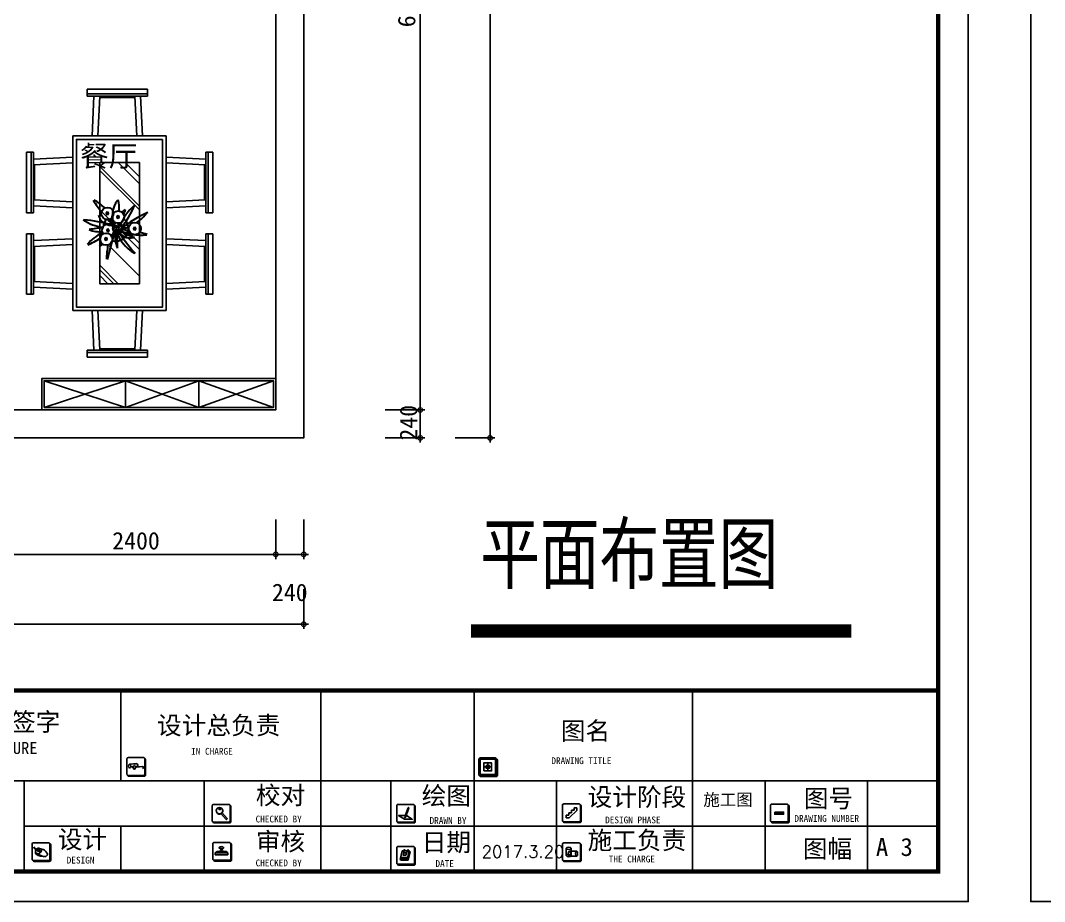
# Model space of a CAD drawing. Header units: millimetres. Extents: x 333665 to 510740, y -473522 to -395501.
# Drawn here: x 368992 to 377785, y -410869 to -403305 of the extents above; entities that cross this region are included whole.
import ezdxf

# ---------------------------------------------------------------- set-up
doc = ezdxf.new("R2010")
doc.units = ezdxf.units.MM
doc.header["$PDMODE"] = 35
doc.header["$PDSIZE"] = 20
for name, color, linetype in [('0-01图框模板说明', 2, 'Continuous'), ('0-02图框细线', 136, 'Continuous'), ('FLOOR', 8, 'Continuous'), ('layer 1', 7, 'Continuous'), ('WALL', 7, 'Continuous'), ('填充', 8, 'Continuous'), ('细线', 250, 'Continuous')]:
    doc.layers.add(name, color=color, linetype=linetype)
doc.styles.add('-宋体', font='', dxfattribs={"width": 0.75})
doc.styles.get("Standard").update_dxf_attribs({"font": 'txt', "bigfont": 'gbcbig.shx'})
doc.styles.add('STYLE1', font='')
doc.styles.add('标注文字', font='simhei.ttf')
doc.styles.get('-宋体').set_extended_font_data('SimSun')
doc.styles.get('STYLE1').set_extended_font_data('SimSun')
doc.dimstyles.new('最新标注', dxfattribs={"dimtxt": 150, "dimasz": 80, "dimexe": 40, "dimexo": 40, "dimgap": 40, "dimtad": 1, "dimdec": 0, "dimtxsty": '标注文字', "dimblk": 'DOTSMALL', "dimcen": 2.5, "dimdle": 40, "dimclrd": 46, "dimclre": 46, "dimclrt": 40, "dimadec": 0, "dimazin": 0, "dimtfac": 1, "dimtdec": 0, "dimtmove": 2, "dimatfit": 3, "dimldrblk": 'DOT', "dimfxl": 300, "dimfxlon": 1, "dimarcsym": 0})

# ---------------------------------------------------------------- blocks, each defined once
blk = doc.blocks.new('_DotSmall')
at = {"layer": 'FLOOR', "color": 0, "const_width": 0.5}
blk.add_lwpolyline([(-0.0625, 0, 1), (0.0625, 0, 1)], format="xyb", close=True, dxfattribs=at)
blk = doc.blocks.new('*D54')
at = {"color": 46, "lineweight": -2}
for p, q in [((368784.5, -407588.6), (368784.5, -407928.6)), ((371184.5, -407588.6), (371184.5, -407928.6)), ((368744.5, -407888.6), (371224.5, -407888.6))]:
    blk.add_line(p, q, dxfattribs=at)
at = {"layer": 'Defpoints', "color": 0, "lineweight": -3}
for p in [(368784.5, -406648.6), (371184.5, -406648.6), (371184.5, -407888.6)]:
    blk.add_point(p, dxfattribs=at)
at = {"color": 46, "lineweight": -2, "xscale": 80, "yscale": 80, "zscale": 80, "rotation": 180}
blk.add_blockref('_DotSmall', (368784.5, -407888.6), dxfattribs=at)
at = {"color": 46, "lineweight": -2, "xscale": 80, "yscale": 80, "zscale": 80}
blk.add_blockref('_DotSmall', (371184.5, -407888.6), dxfattribs=at)
at = {"color": 40, "lineweight": -3, "insert": (369984.5, -407772.8), "char_height": 150, "attachment_point": 5, "style": '标注文字'}
blk.add_mtext('2400', dxfattribs=at)
blk = doc.blocks.new('_Dot')
at = {"color": 0, "linetype": 'ByBlock', "lineweight": -2}
blk.add_line((-0.5, 0), (-1, 0), dxfattribs=at)
at = {"color": 0, "linetype": 'ByBlock', "const_width": 0.5}
blk.add_lwpolyline([(-0.25, 0, 1), (0.25, 0, 1)], format="xyb", close=True, dxfattribs=at)
blk = doc.blocks.new('*D55')
at = {"layer": 'Defpoints', "color": 0, "lineweight": -3, "ltscale": 400}
for p in [(371184.5, -406648.6), (371424.5, -406888.6), (371424.5, -407888.6)]:
    blk.add_point(p, dxfattribs=at)
at = {"layer": '细线', "color": 46, "lineweight": -2, "ltscale": 400}
for p, q in [((371184.5, -407588.6), (371184.5, -407928.6)), ((371424.5, -407588.6), (371424.5, -407928.6)), ((371144.5, -407888.6), (371464.5, -407888.6))]:
    blk.add_line(p, q, dxfattribs=at)
at = {"layer": '细线', "color": 46, "lineweight": -2, "ltscale": 400, "xscale": 80, "yscale": 80, "zscale": 80, "rotation": 180}
blk.add_blockref('_DotSmall', (371184.5, -407888.6), dxfattribs=at)
at = {"layer": '细线', "color": 46, "lineweight": -2, "ltscale": 400, "xscale": 80, "yscale": 80, "zscale": 80}
blk.add_blockref('_DotSmall', (371424.5, -407888.6), dxfattribs=at)
at = {"layer": '细线', "color": 40, "lineweight": -3, "ltscale": 400, "insert": (371304.5, -408216.2), "char_height": 150, "attachment_point": 5, "style": '标注文字'}
blk.add_mtext('240', dxfattribs=at)
blk = doc.blocks.new('*D56')
at = {"layer": 'Defpoints', "color": 0, "lineweight": -3, "ltscale": 400}
for p in [(360914.5, -406888.6), (371424.5, -406888.6), (371424.5, -408488.6)]:
    blk.add_point(p, dxfattribs=at)
at = {"layer": '细线', "color": 46, "lineweight": -2, "ltscale": 400}
for p, q in [((360914.5, -408188.6), (360914.5, -408528.6)), ((371424.5, -408188.6), (371424.5, -408528.6)), ((360874.5, -408488.6), (371464.5, -408488.6))]:
    blk.add_line(p, q, dxfattribs=at)
at = {"layer": '细线', "color": 46, "lineweight": -2, "ltscale": 400, "xscale": 80, "yscale": 80, "zscale": 80, "rotation": 180}
blk.add_blockref('_DotSmall', (360914.5, -408488.6), dxfattribs=at)
at = {"layer": '细线', "color": 46, "lineweight": -2, "ltscale": 400, "xscale": 80, "yscale": 80, "zscale": 80}
blk.add_blockref('_DotSmall', (371424.5, -408488.6), dxfattribs=at)
at = {"layer": '细线', "color": 40, "lineweight": -3, "ltscale": 400, "insert": (366169.5, -408372.8), "char_height": 150, "attachment_point": 5, "style": '标注文字'}
blk.add_mtext('10510', dxfattribs=at)
blk = doc.blocks.new('*D57')
at = {"layer": 'Defpoints', "color": 0, "lineweight": -3, "ltscale": 400}
for p in [(371184.5, -406648.6), (372424.5, -406648.6), (371424.5, -406888.6)]:
    blk.add_point(p, dxfattribs=at)
at = {"layer": '细线', "color": 46, "lineweight": -2, "ltscale": 400}
for p, q in [((372424.5, -406928.6), (372424.5, -406608.6)), ((372124.5, -406648.6), (372464.5, -406648.6)), ((372124.5, -406888.6), (372464.5, -406888.6))]:
    blk.add_line(p, q, dxfattribs=at)
at = {"layer": '细线', "color": 46, "lineweight": -2, "ltscale": 400, "xscale": 80, "yscale": 80, "zscale": 80}
for p, rotation in [((372424.5, -406648.6), 90), ((372424.5, -406888.6), 270)]:
    blk.add_blockref('_DotSmall', p, dxfattribs=dict(at, rotation=rotation))
at = {"layer": '细线', "color": 40, "lineweight": -3, "ltscale": 400, "insert": (372324.5, -406758.6), "char_height": 150, "attachment_point": 5, "rotation": 90, "style": '标注文字'}
blk.add_mtext('240', dxfattribs=at)
blk = doc.blocks.new('*D58')
at = {"layer": 'Defpoints', "color": 0, "lineweight": -3, "ltscale": 400}
for p in [(371184.5, -399668.6), (372424.5, -399668.6), (371184.5, -406648.6)]:
    blk.add_point(p, dxfattribs=at)
at = {"layer": '细线', "color": 46, "lineweight": -2, "ltscale": 400}
for p, q in [((372124.5, -399668.6), (372464.5, -399668.6)), ((372424.5, -406688.6), (372424.5, -399628.6)), ((372124.5, -406648.6), (372464.5, -406648.6))]:
    blk.add_line(p, q, dxfattribs=at)
at = {"layer": '细线', "color": 46, "lineweight": -2, "ltscale": 400, "xscale": 80, "yscale": 80, "zscale": 80}
for p, rotation in [((372424.5, -399668.6), 90), ((372424.5, -406648.6), 270)]:
    blk.add_blockref('_DotSmall', p, dxfattribs=dict(at, rotation=rotation))
at = {"layer": '细线', "color": 40, "lineweight": -3, "ltscale": 400, "insert": (372308.7, -403158.6), "char_height": 150, "attachment_point": 5, "rotation": 90, "style": '标注文字'}
blk.add_mtext('6980', dxfattribs=at)
blk = doc.blocks.new('*D63')
at = {"layer": 'Defpoints', "color": 0, "lineweight": -3, "ltscale": 400}
for p in [(371424.5, -398606.3), (373024.5, -398606.3), (371424.5, -406888.6)]:
    blk.add_point(p, dxfattribs=at)
at = {"layer": '细线', "color": 46, "lineweight": -2, "ltscale": 400}
for p, q in [((372724.5, -398606.3), (373064.5, -398606.3)), ((373024.5, -406928.6), (373024.5, -398566.3)), ((372724.5, -406888.6), (373064.5, -406888.6))]:
    blk.add_line(p, q, dxfattribs=at)
at = {"layer": '细线', "color": 46, "lineweight": -2, "ltscale": 400, "xscale": 80, "yscale": 80, "zscale": 80}
for p, rotation in [((373024.5, -398606.3), 90), ((373024.5, -406888.6), 270)]:
    blk.add_blockref('_DotSmall', p, dxfattribs=dict(at, rotation=rotation))
at = {"layer": '细线', "color": 40, "lineweight": -3, "ltscale": 400, "insert": (372909.5, -402747.5), "char_height": 150, "attachment_point": 5, "rotation": 90, "style": '标注文字'}
blk.add_mtext('8282', dxfattribs=at)
blk = doc.blocks.new('gfbcv')
h = blk.add_hatch()
h.set_pattern_fill('AR-RROOF', color=8, scale=300, angle=315, style=0)
h.set_pattern_definition([(315, (368399.5, -381879.6), (678.8225, -254.5584), [4500, -600, 1500, -300]), (315, (368787.7, -382055.66), (70.0036, 494.2676), [900, -99, 1800, -225]), (315, (368685.89, -381805.34), (1245.215, -960.9581), [2400, -420, 1200, -300])])
h.paths.add_polyline_path([(355377.5, -351954.5), (355377.5, -350914.5), (355717.5, -350914.5), (355717.5, -351954.5)])
at = {"color": 250, "lineweight": -3}
for p, q in [((355400, -350684.5), (355416.9, -350347)), ((355733.9, -350684.5), (355717, -350347)), ((355147.5, -350917.6), (354810, -350934.4)), ((355947.5, -350917.6), (356285, -350934.4)), ((355147.5, -351251.4), (354810, -351234.6)), ((355947.5, -351251.4), (356285, -351234.6)), ((355147.5, -351617.6), (354810, -351634.4)), ((355947.5, -351617.6), (356285, -351634.4)), ((355147.5, -351951.4), (354810, -351934.6)), ((355947.5, -351951.4), (356285, -351934.6)), ((355400, -352184.5), (355416.9, -352522)), ((355733.9, -352184.5), (355717, -352522))]:
    blk.add_line(p, q, dxfattribs=at)
at = {"color": 3, "lineweight": 30}
for p, q in [((355587.1, -351372.3), (355654.4, -351121.4)), ((355553.4, -351415.6), (355541, -351438))]:
    blk.add_line(p, q, dxfattribs=at)
at = {"color": 250, "lineweight": -3}
blk.add_lwpolyline([(355177.5, -352154.5), (355177.5, -350714.5), (355917.5, -350714.5), (355917.5, -352154.5)], close=True, dxfattribs=at)
at = {"color": 8}
blk.add_lwpolyline([(355377.5, -351954.5), (355377.5, -350914.5), (355717.5, -350914.5), (355717.5, -351954.5)], close=True, dxfattribs=at)
at = {"color": 3, "lineweight": 30}
for centre, radius in [((355661.3, -351297.5), 52.3), ((355415.9, -351388), 52.3), ((355581.1, -351388.9), 24.2), ((355581.1, -351388.9), 24.2), ((355559.4, -351487), 52.3), ((355651.9, -351517.9), 52.3)]:
    blk.add_circle(centre, radius, dxfattribs=at)
for centre, radius, start, end in [((355022.7, -351121.6), 636.5, 348.60963, 359.75797), ((354493.4, -352019.1), 1248.2, 30.59379, 42.47684), ((355245.7, -351476.9), 347, 17.04726, 60.06943), ((356325.4, -351254.2), 760.1, 177.41542, 190.26237), ((355283.5, -351330.3), 303.4, 353.14116, 21.34303), ((355863.6, -351468), 273.9, 121.95296, 128.89063), ((355313.8, -351047.3), 446.5, 330.67912, 335.05693), ((356163.8, -352023.1), 847.7, 113.91517, 122.12562), ((355617, -350276.7), 1104.3, 253.89409, 257.38504), ((355367.1, -351721.8), 390.8, 60.72759, 97.95362), ((355110.6, -352123.7), 868.5, 58.42112, 69.21449), ((355454.4, -351434.3), 126.4, 23.55428, 104.08132), ((355581.1, -351388.9), 109.2, 74.19161, 229.01718), ((355581.1, -351388.9), 59.2, 61.20889, 233.48506), ((355646.8, -351373.8), 52.3, 121.22663, 37.19054), ((355662.6, -351298), 10, 90, 270), ((355662.6, -351298), 10, 270, 90), ((355509.6, -350986.5), 411.7, 296.79131, 319.99923), ((354883.9, -350566.6), 1048.1, 293.63982, 308.51457), ((355417.2, -351388.6), 10, 90, 270), ((356181.8, -351909.7), 828.8, 141.64931, 157.42784), ((355146.8, -351261.1), 424.2, 309.46977, 340.31252), ((355417.2, -351388.6), 10, 270, 90), ((355469.8, -351449.9), 81.1, 73.0998, 93.64194), ((355617, -350276.7), 1104.3, 262.0972, 265.8232), ((355608.8, -351741.1), 366.8, 100.96839, 112.91409), ((354075.7, -346211.9), 5372.2, 285.00511, 285.80588), ((355553.5, -351406.6), 7.75, 231.07794, 160.31252), ((356241.3, -351855.3), 805.2, 147.38631, 148.52768), ((355367.6, -351492.2), 241.6, 325.26735, 18.50032), ((355364.2, -351358.1), 236.3, 339.33408, 344.49464), ((355581.1, -351388.9), 59.2, 281.58918, 324.62692), ((355926.3, -351338.7), 336.1, 193.22172, 204.21844), ((355752.9, -351337.2), 169.2, 206.50173, 229.71173), ((354375, -352553.6), 1674.9, 40.50913, 42.802), ((355927.4, -350505.4), 962, 251.10822, 265.61629), ((355615.1, -351532.4), 116.8, 14.15652, 89.61183), ((355648, -351374.4), 10, 90, 270), ((355648, -351374.4), 10, 270, 90), ((355581.1, -351388.9), 109.2, 315.11276, 351.74068), ((355666.9, -351718.5), 318.2, 52.93635, 85.58739), ((355444.2, -349259.3), 2151.6, 276.66829, 279.77104), ((355716.9, -351597.2), 236.3, 66.97323, 94.66712), ((355608.8, -351741.1), 366.8, 124.39017, 144.80949), ((356241.3, -351855.3), 805.2, 154.72372, 157.80608), ((355560.7, -351487.5), 10, 90, 270), ((355560.7, -351487.5), 10, 270, 90), ((355838.2, -351567), 287.6, 152.85499, 153.61554), ((355581.1, -351388.9), 109.2, 282.45419, 286.05706), ((355653.2, -351518.4), 10, 90, 270), ((355653.2, -351518.4), 10, 270, 90), ((355752.9, -351337.2), 169.2, 251.89274, 260.01456), ((355364.2, -351358.1), 236.3, 305.24389, 313.80922), ((355838.2, -351567), 287.6, 174.38119, 193.81823), ((355926.3, -351338.7), 336.1, 222.06601, 241.47841), ((354375, -352553.6), 1674.9, 33.41888, 37.58602)]:
    blk.add_arc(centre, radius, start, end, dxfattribs=at)
for points in [[(355546.2, -351386.7), (355603.9, -351395.4), (355555.8, -351409.8), (355589.5, -351421.3)], [(355581.1, -351376.1), (355604.6, -351381.2), (355581.1, -351388.9), (355604.6, -351394)]]:
    blk.add_solid(points, dxfattribs=at)
at = {"layer": '细线', "color": 36, "lineweight": -3, "ltscale": 400}
for p, q in [((355826.9, -350284.5), (355306.9, -350284.5)), ((355306.9, -350344.5), (355306.9, -350284.5)), ((355826.9, -350324.5), (355306.9, -350324.5)), ((355826.9, -350344.5), (355306.9, -350344.5)), ((355349.9, -350684.5), (355366.9, -350344.5)), ((355349.9, -350684.5), (355366.9, -350344.5)), ((355717.4, -350354.5), (355416.5, -350354.5)), ((355783.9, -350684.5), (355766.9, -350344.5)), ((355826.9, -350344.5), (355826.9, -350284.5)), ((355147.5, -350684.5), (355147.5, -352184.5)), ((355147.5, -350684.5), (355947.5, -350684.5)), ((355947.5, -350684.5), (355947.5, -352184.5)), ((354747.5, -351344.5), (354747.5, -350824.5)), ((354807.5, -350824.5), (354747.5, -350824.5)), ((354787.5, -351344.5), (354787.5, -350824.5)), ((354807.5, -351344.5), (354807.5, -350824.5)), ((355147.5, -350867.5), (354807.5, -350884.5)), ((355947.5, -350867.5), (356287.5, -350884.5)), ((355947.5, -350867.5), (356287.5, -350884.5)), ((356287.5, -351344.5), (356287.5, -350824.5)), ((356287.5, -350824.5), (356347.5, -350824.5)), ((356307.5, -351344.5), (356307.5, -350824.5)), ((356347.5, -351344.5), (356347.5, -350824.5)), ((354817.5, -351234.9), (354817.5, -350934.1)), ((356277.5, -351234.9), (356277.5, -350934.1)), ((355147.5, -351301.5), (354807.5, -351284.5)), ((355947.5, -351301.5), (356287.5, -351284.5)), ((354807.5, -351344.5), (354747.5, -351344.5)), ((356287.5, -351344.5), (356347.5, -351344.5)), ((354747.5, -351524.5), (354747.5, -352044.5)), ((354807.5, -351524.5), (354747.5, -351524.5)), ((354787.5, -351524.5), (354787.5, -352044.5)), ((354807.5, -351524.5), (354807.5, -352044.5)), ((355147.5, -351567.5), (354807.5, -351584.5)), ((355947.5, -351567.5), (356287.5, -351584.5)), ((356287.5, -351524.5), (356287.5, -352044.5)), ((356287.5, -351524.5), (356347.5, -351524.5)), ((356307.5, -351524.5), (356307.5, -352044.5)), ((356347.5, -351524.5), (356347.5, -352044.5)), ((354817.5, -351634.1), (354817.5, -351934.9)), ((356277.5, -351634.1), (356277.5, -351934.9)), ((355147.5, -352001.5), (354807.5, -351984.5)), ((355947.5, -352001.5), (356287.5, -351984.5)), ((354807.5, -352044.5), (354747.5, -352044.5)), ((356287.5, -352044.5), (356347.5, -352044.5)), ((355147.5, -352184.5), (355947.5, -352184.5)), ((355349.9, -352184.5), (355366.9, -352524.5)), ((355349.9, -352184.5), (355366.9, -352524.5)), ((355783.9, -352184.5), (355766.9, -352524.5)), ((355826.9, -352524.5), (355306.9, -352524.5)), ((355306.9, -352524.5), (355306.9, -352584.5)), ((355826.9, -352544.5), (355306.9, -352544.5)), ((355717.4, -352514.5), (355416.5, -352514.5)), ((355826.9, -352524.5), (355826.9, -352584.5)), ((355826.9, -352584.5), (355306.9, -352584.5))]:
    blk.add_line(p, q, dxfattribs=at)

msp = doc.modelspace()

# ---------------------------------------------------------------- hatches: boundary and pattern name
at = {"layer": '0-01图框模板说明'}
for points in [[(370059.1, -409776.3, -0.414214), (370049, -409786.5), (369916.6, -409786.5, -0.071272), (369913.7, -409786.1, 0.348143), (369923.7, -409793.9), (370056, -409793.9, 0.414214), (370066.2, -409783.7), (370066.2, -409651.4, 0.333108), (370058.9, -409641.6, -0.057743), (370059.1, -409643.9)], [(373080.2, -409779.6, -0.414214), (373070.1, -409789.8), (372937.7, -409789.8, -0.071272), (372934.8, -409789.4, 0.348143), (372944.8, -409797.2), (373077.1, -409797.2, 0.414214), (373087.3, -409787), (373087.3, -409654.7, 0.333108), (373080, -409644.9, -0.057743), (373080.2, -409647.2)], [(370792, -410177.5, -0.414214), (370781.9, -410187.7), (370649.5, -410187.7, -0.071272), (370646.6, -410187.3, 0.348143), (370656.6, -410195.2), (370788.9, -410195.2, 0.414214), (370799.1, -410185), (370799.1, -410052.6, 0.333108), (370791.8, -410042.9, -0.057743), (370792, -410045.2)], [(372375.1, -410177.5, -0.414214), (372364.9, -410187.7), (372232.6, -410187.7, -0.071272), (372229.7, -410187.3, 0.348143), (372239.6, -410195.2), (372372, -410195.2, 0.414214), (372382.2, -410185), (372382.2, -410052.6, 0.333108), (372374.9, -410042.9, -0.057743), (372375.1, -410045.2)], [(373799.3, -410174.2, -0.414214), (373789.1, -410184.4), (373656.8, -410184.4, -0.071272), (373653.9, -410184, 0.348143), (373663.8, -410191.8), (373796.2, -410191.8, 0.414214), (373806.4, -410181.6), (373806.4, -410049.3, 0.333108), (373799.1, -410039.5, -0.057743), (373799.3, -410041.8)], [(375584.5, -410175.7, -0.414214), (375574.3, -410185.9), (375442, -410185.9, -0.071272), (375439.1, -410185.4, 0.348143), (375449, -410193.3), (375581.4, -410193.3, 0.414214), (375591.6, -410183.1), (375591.6, -410050.8, 0.333108), (375584.2, -410041, -0.057743), (375584.5, -410043.3)], [(375468.3, -410101.4), (375544.8, -410101.4), (375544.8, -410120.1), (375468.3, -410120.1)], [(369244.6, -410507.4, -0.414214), (369234.4, -410517.5), (369102, -410517.5, -0.071272), (369099.2, -410517.1, 0.348143), (369109.1, -410525), (369241.5, -410525, 0.414214), (369251.6, -410514.8), (369251.6, -410382.4, 0.333108), (369244.3, -410372.7, -0.057743), (369244.6, -410375)], [(370797.1, -410505.5, -0.414214), (370786.9, -410515.7), (370654.5, -410515.7, -0.071272), (370651.7, -410515.3, 0.348143), (370661.6, -410523.1), (370793.9, -410523.1, 0.414214), (370804.1, -410512.9), (370804.1, -410380.6, 0.333108), (370796.8, -410370.8, -0.057743), (370797.1, -410373.1)], [(372375.1, -410539.5, -0.414214), (372364.9, -410549.7), (372232.6, -410549.7, -0.071272), (372229.7, -410549.2, 0.348143), (372239.6, -410557.1), (372372, -410557.1, 0.414214), (372382.2, -410546.9), (372382.2, -410414.6, 0.333108), (372374.9, -410404.8, -0.057743), (372375.1, -410407.1)], [(373799.3, -410509.2, -0.414214), (373789.1, -410519.3), (373656.8, -410519.3, -0.071272), (373653.9, -410518.9, 0.348143), (373663.8, -410526.8), (373796.2, -410526.8, 0.414214), (373806.4, -410516.6), (373806.4, -410384.2, 0.333108), (373799.1, -410374.5, -0.057743), (373799.3, -410376.8)]]:
    msp.add_hatch(color=8, dxfattribs=at).paths.add_polyline_path(points)
h = msp.add_hatch(color=8, dxfattribs=at)
h.paths.add_polyline_path([(373003.9, -409701.2), (372990.7, -409701.2), (372990.7, -409713.4), (373003.9, -409713.4)])
h.paths.add_polyline_path([(373003.9, -409713.4), (373017.1, -409713.4), (373017.1, -409701.2), (373003.9, -409701.2)])
h.paths.add_polyline_path([(373003.9, -409713.4), (373003.9, -409725.6), (373017.1, -409725.6), (373017.1, -409713.4)])
h.paths.add_polyline_path([(373003.9, -409713.4), (372990.7, -409713.4), (372990.7, -409725.6), (373003.9, -409725.6)])

# ---------------------------------------------------------------- linework, layer by layer
at = {"color": 0, "lineweight": -3}
for p, q in [((371424.5, -406888.6), (371424.5, -399428.6)), ((371184.5, -406648.6), (371184.5, -399668.6)), ((368784.5, -406648.6), (369164.5, -406648.6)), ((369164.5, -406648.6), (371184.5, -406648.6)), ((368784.5, -406888.6), (369164.5, -406888.6)), ((369164.5, -406888.6), (371424.5, -406888.6))]:
    msp.add_line(p, q, dxfattribs=at)
at = {"color": 250, "lineweight": -3}
for p, q in [((369894.5, -406398.6), (369194.5, -406628.6)), ((369194.5, -406398.6), (369894.5, -406628.6)), ((369894.5, -406398.6), (369894.5, -406628.6)), ((370524.5, -406628.6), (369894.5, -406398.6)), ((369894.5, -406628.6), (370524.5, -406398.6)), ((370524.5, -406398.6), (370524.5, -406628.6)), ((371164.5, -406398.6), (370524.5, -406628.6)), ((370524.5, -406398.6), (371164.5, -406628.6))]:
    msp.add_line(p, q, dxfattribs=at)
at = {"color": 1, "lineweight": -3}
msp.add_lwpolyline([(371424.5, -399428.6), (371424.5, -406888.6), (360914.5, -406888.6), (360914.5, -399928.6), (364884.5, -399928.6), (364884.5, -399428.6), (367484.5, -399428.6), (367484.5, -398606.3), (367887.1, -398088.6), (371021.9, -398088.6), (371424.5, -398606.3), (371424.5, -399428.6)], dxfattribs=at)
at = {"layer": '0-01图框模板说明', "color": 8}
for p, q in [((369930.8, -409690.3), (369992.7, -409685.4)), ((369940.1, -409690.8), (369993.3, -409686.6)), ((369978.9, -409713.9), (370040.8, -409709)), ((369988.2, -409714.4), (370041.5, -409710.2)), ((372969.9, -409713.4), (373037.8, -409713.4)), ((373003.9, -409679.4), (373003.9, -409747.4)), ((373747.5, -410065.4), (373770.5, -410065.4)), ((373747.5, -410065.4), (373747.5, -410085.4)), ((373770.5, -410065.4), (373770.5, -410089.1)), ((370713.9, -410113.7), (370757.5, -410163.8)), ((370722.3, -410106.4), (370765.7, -410156.2)), ((372292.8, -410148.9), (372292.2, -410150.6)), ((372292.2, -410150.6), (372292.4, -410151.7)), ((372293.3, -410149.1), (372292.4, -410151.7)), ((372293.3, -410151), (372292.4, -410151.7)), ((372293.9, -410149.3), (372293.3, -410151)), ((373678.2, -410128.4), (373678.2, -410149.9)), ((373678.2, -410128.4), (373701.3, -410128.4)), ((373678.2, -410149.9), (373702.2, -410149.9)), ((373701.3, -410106.9), (373724.4, -410106.9)), ((373701.3, -410106.9), (373701.3, -410128.4)), ((373770.5, -410089.1), (373702.2, -410149.9)), ((373724.4, -410085.4), (373724.4, -410106.9)), ((373724.4, -410085.4), (373747.5, -410085.4)), ((369155.8, -410428.7), (369130.8, -410419.4)), ((369188.1, -410421.5), (369156.1, -410412.9)), ((373678.9, -410412.6), (373678.9, -410475.2)), ((373720.4, -410412.6), (373720.4, -410475.2)), ((369117.5, -410447.9), (369117.5, -410447.9)), ((369124.4, -410427.6), (369149.3, -410440.4)), ((369128.9, -410454.2), (369160.2, -410471.7)), ((369134.5, -410429.1), (369134.5, -410429.1)), ((369134.5, -410429.1), (369152.5, -410439.1)), ((369156.3, -410432.1), (369137.2, -410424.3)), ((369163.1, -410440.4), (369168.6, -410443.5)), ((370665.1, -410451.5), (370680.5, -410440.7)), ((370682, -410440.3), (370697.7, -410440.3)), ((370715.3, -410431.9), (370715.3, -410428.8)), ((370721, -410431.5), (370721, -410428.8)), ((370740.4, -410440.3), (370757, -410440.3)), ((370772.6, -410451.5), (370758.6, -410440.8)), ((372252.8, -410507.8), (372261.6, -410515.5)), ((372313.9, -410509.8), (372255.2, -410509.8)), ((372331.1, -410436.3), (372313.9, -410509.8)), ((372333.4, -410438.3), (372316.2, -410511.8)), ((372335.6, -410440.2), (372318.5, -410513.7)), ((372337.5, -410442), (372320.4, -410515.5)), ((372328.7, -410434.3), (372337.5, -410442)), ((373766.8, -410437.6), (373704.2, -410437.6)), ((373766.8, -410479.1), (373704.2, -410479.1)), ((372316.2, -410511.8), (372257.5, -410511.8)), ((372318.5, -410513.7), (372259.7, -410513.7)), ((372320.4, -410515.5), (372261.6, -410515.5))]:
    msp.add_line(p, q, dxfattribs=at)
at = {"layer": '0-01图框模板说明', "color": 2, "const_width": 37.5}
msp.add_lwpolyline([(376871.5, -395760.2), (376871.5, -410610.7), (355656.4, -410610.7), (355656.4, -395760.2)], close=True, dxfattribs=at)
msp.add_lwpolyline([(376871.5, -409058.4), (355653.5, -409058.4)], dxfattribs=at)
at = {"layer": '0-01图框模板说明', "color": 8}
for points in [[(369916.6, -409786.5), (370049, -409786.5, 0.414214), (370059.1, -409776.3), (370059.1, -409643.9, 0.414214), (370049, -409633.7), (369916.6, -409633.7, 0.414214), (369906.4, -409643.9), (369906.4, -409776.3, 0.414214)], [(372937.7, -409789.8), (373070.1, -409789.8, 0.414214), (373080.2, -409779.6), (373080.2, -409647.2, 0.414214), (373070.1, -409637), (372937.7, -409637, 0.414214), (372927.5, -409647.2), (372927.5, -409779.6, 0.414214)], [(370649.5, -410187.7), (370781.9, -410187.7, 0.414214), (370792, -410177.5), (370792, -410045.2, 0.414214), (370781.9, -410035), (370649.5, -410035, 0.414214), (370639.3, -410045.2), (370639.3, -410177.5, 0.414214)], [(372232.6, -410187.7), (372364.9, -410187.7, 0.414214), (372375.1, -410177.5), (372375.1, -410045.2, 0.414214), (372364.9, -410035), (372232.6, -410035, 0.414214), (372222.4, -410045.2), (372222.4, -410177.5, 0.414214)], [(372326.5, -410067.1), (372320.9, -410065.1), (372321.2, -410064.3, -0.451962), (372324.4, -410063), (372325.2, -410063.3, -0.418435), (372326.8, -410066.4)], [(373656.8, -410184.4), (373789.1, -410184.4, 0.414214), (373799.3, -410174.2), (373799.3, -410041.8, 0.414214), (373789.1, -410031.7), (373656.8, -410031.7, 0.414214), (373646.6, -410041.8), (373646.6, -410174.2, 0.414214)], [(375442, -410185.9), (375574.3, -410185.9, 0.414214), (375584.5, -410175.7), (375584.5, -410043.3, 0.414214), (375574.3, -410033.1), (375442, -410033.1, 0.414214), (375431.8, -410043.3), (375431.8, -410175.7, 0.414214)], [(369102, -410517.5), (369234.4, -410517.5, 0.414214), (369244.6, -410507.4), (369244.6, -410375, 0.414214), (369234.4, -410364.8), (369102, -410364.8, 0.414214), (369091.9, -410375), (369091.9, -410507.4, 0.414214)], [(370654.5, -410515.7), (370786.9, -410515.7, 0.414214), (370797.1, -410505.5), (370797.1, -410373.1, 0.414214), (370786.9, -410362.9), (370654.5, -410362.9, 0.414214), (370644.3, -410373.1), (370644.3, -410505.5, 0.414214)], [(372232.6, -410549.7), (372364.9, -410549.7, 0.414214), (372375.1, -410539.5), (372375.1, -410407.1, 0.414214), (372364.9, -410396.9), (372232.6, -410396.9, 0.414214), (372222.4, -410407.1), (372222.4, -410539.5, 0.414214)], [(373656.8, -410519.3), (373789.1, -410519.3, 0.414214), (373799.3, -410509.2), (373799.3, -410376.8, 0.414214), (373789.1, -410366.6), (373656.8, -410366.6, 0.414214), (373646.6, -410376.8), (373646.6, -410509.2, 0.414214)], [(370667.2, -410450.6), (370770.5, -410450.6, -0.414214), (370773.5, -410453.6), (370773.5, -410467, -0.414214), (370770.5, -410469.9), (370667.2, -410469.9, -0.414214), (370664.3, -410467), (370664.3, -410453.6, -0.414214)]]:
    msp.add_lwpolyline(points, format="xyb", close=True, dxfattribs=at)
for points in [[(369913.7, -409786.1, 0.348143), (369923.7, -409793.9), (370056, -409793.9, 0.414214), (370066.2, -409783.7), (370066.2, -409651.4, 0.333108), (370058.9, -409641.6)], [(372934.8, -409789.4, 0.348143), (372944.8, -409797.2), (373077.1, -409797.2, 0.414214), (373087.3, -409787), (373087.3, -409654.7, 0.333108), (373080, -409644.9)], [(370646.6, -410187.3, 0.348143), (370656.6, -410195.2), (370788.9, -410195.2, 0.414214), (370799.1, -410185), (370799.1, -410052.6, 0.333108), (370791.8, -410042.9)], [(372229.7, -410187.3, 0.348143), (372239.6, -410195.2), (372372, -410195.2, 0.414214), (372382.2, -410185), (372382.2, -410052.6, 0.333108), (372374.9, -410042.9)], [(373653.9, -410184, 0.348143), (373663.8, -410191.8), (373796.2, -410191.8, 0.414214), (373806.4, -410181.6), (373806.4, -410049.3, 0.333108), (373799.1, -410039.5)], [(375439.1, -410185.4, 0.348143), (375449, -410193.3), (375581.4, -410193.3, 0.414214), (375591.6, -410183.1), (375591.6, -410050.8, 0.333108), (375584.2, -410041)], [(369099.2, -410517.1, 0.348143), (369109.1, -410525), (369241.5, -410525, 0.414214), (369251.6, -410514.8), (369251.6, -410382.4, 0.333108), (369244.3, -410372.7)], [(370651.7, -410515.3, 0.348143), (370661.6, -410523.1), (370793.9, -410523.1, 0.414214), (370804.1, -410512.9), (370804.1, -410380.6, 0.333108), (370796.8, -410370.8)], [(372229.7, -410549.2, 0.348143), (372239.6, -410557.1), (372372, -410557.1, 0.414214), (372382.2, -410546.9), (372382.2, -410414.6, 0.333108), (372374.9, -410404.8)], [(373653.9, -410518.9, 0.348143), (373663.8, -410526.8), (373796.2, -410526.8, 0.414214), (373806.4, -410516.6), (373806.4, -410384.2, 0.333108), (373799.1, -410374.5)]]:
    msp.add_lwpolyline(points, format="xyb", dxfattribs=at)
for points in [[(372938.1, -409779.2), (373069.6, -409779.2), (373069.6, -409647.6), (372938.1, -409647.6)], [(372969.9, -409747.4), (373037.8, -409747.4), (373037.8, -409679.4), (372969.9, -409679.4)], [(372990.7, -409701.2), (373017.1, -409701.2), (373017.1, -409725.6), (372990.7, -409725.6)], [(372324.6, -410072.3), (372319, -410070.3), (372294.9, -410136.5), (372300.5, -410138.6)], [(372326.6, -410067.2), (372320.7, -410065.1), (372318.9, -410070.3), (372324.7, -410072.4)], [(372293.9, -410149.3), (372292.8, -410148.9), (372294.9, -410136.5), (372300.5, -410138.6)], [(375468.3, -410101.4), (375544.8, -410101.4), (375544.8, -410120.1), (375468.3, -410120.1)], [(370695.5, -410441.7), (370742.5, -410441.7), (370742.5, -410447.4), (370695.5, -410447.4)], [(372267.5, -410490.5), (372273.3, -410490.5), (372271.9, -410495.1), (372266.1, -410495.1)], [(372278.9, -410490.5), (372284.7, -410490.5), (372283.3, -410495.1), (372277.5, -410495.1)], [(372283.5, -410452.1), (372307.6, -410452.1), (372301.9, -410471.2), (372277.7, -410471.2)], [(372289.9, -410490.5), (372295.7, -410490.5), (372294.4, -410495.1), (372288.6, -410495.1)], [(372301.1, -410490.5), (372306.9, -410490.5), (372305.6, -410495.1), (372299.8, -410495.1)]]:
    msp.add_lwpolyline(points, close=True, dxfattribs=at)
for points in [[(372303.7, -410129.8), (372305.9, -410129.8), (372355.9, -410162.8), (372288.8, -410162.8), (372238.7, -410129.8), (372297.4, -410129.8)], [(370726.3, -410437.2), (370735.8, -410437.2), (370742.5, -410441.7), (370695.5, -410441.7), (370702.9, -410437.2), (370710.2, -410437.2)], [(372282.9, -410434.3), (372328.7, -410434.3), (372311.5, -410507.8), (372252.8, -410507.8), (372269.9, -410434.3), (372280.3, -410434.3)]]:
    msp.add_lwpolyline(points, dxfattribs=at)
for centre, radius in [((370700.7, -410089.2), 27.6), ((372312.8, -410442.5), 2.07)]:
    msp.add_circle(centre, radius, dxfattribs=at)
for centre, radius, start, end in [((369945.2, -409709.2), 19, 105.75698, 120.90147), ((369946.1, -409728.2), 16.6, 39.93772, 115.08211), ((369951.9, -409699.9), 12.3, 194.48109, 315.05273), ((369940.1, -409691.1), 0.254, 94.53797, 105.75698), ((369993.4, -409732.8), 19, 105.75698, 138.68122), ((369988.3, -409714.7), 0.254, 94.53797, 105.75698), ((369989, -409695.5), 10.8, 298.71142, 70.12693), ((369993.4, -409686.9), 0.254, 62.53976, 94.53797), ((369988.7, -409695.7), 10.2, 300.32853, 62.53976), ((369994.1, -409704.8), 0.261, 133.83275, 294.27982), ((370037.2, -409719.1), 10.8, 298.71142, 70.12693), ((370041.5, -409710.5), 0.254, 62.53976, 94.53797), ((370036.9, -409719.3), 10.2, 300.32853, 62.53976), ((370042.2, -409728.4), 0.261, 133.83275, 294.27982), ((370701.3, -410091.5), 27.6, 191.50537, 300.50305), ((370699.5, -410088.8), 13.8, 22.4479, 114.91738), ((370696.1, -410082.3), 6.47, 340.03412, 111.51774), ((370701.3, -410091.5), 27.6, 323.79176, 16.59293), ((370760.1, -410158.4), 6.02, 246.29169, 21.68237), ((369190.5, -410467.1), 76.4, 139.32492, 154.28325), ((369148.8, -410438.6), 26.8, 74.0812, 127.26399), ((369137.4, -410426.1), 35.7, 277.38404, 14.54168), ((369135.3, -410507), 100.5, 28.78399, 58.3007), ((370718.1, -410356.3), 59.1, 259.24495, 280.75505), ((370693.6, -410431.7), 21.9, 7.60876, 51.99549), ((370742.7, -410431.7), 21.9, 128.00451, 172.39124), ((369155.7, -410444.8), 35.5, 172.23155, 207.50847), ((369136.8, -410440), 16.3, 158.18292, 240.90017), ((369191.5, -410371.6), 112.1, 233.07145, 279.66773), ((369135.6, -410426.5), 2.77, 54.17545, 246.924), ((369157.5, -410426.6), 16.1, 239.14426, 279.65487), ((369153.5, -410435.1), 4.12, 255.59476, 46.20559), ((369148.4, -410442.9), 16.1, 22.14548, 62.65609), ((369159.5, -410438.4), 4.07, 279.65487, 22.14548), ((369205, -410381.7), 100.5, 243.49964, 273.01635), ((369203.1, -410462.7), 20.7, 290.37624, 11.42411), ((370682, -410443.3), 2.97, 90, 119.87718), ((370706, -410427.9), 10.2, 284.90703, 336.82099), ((370718.3, -410422.8), 17.9, 237.03411, 302.96589), ((370723, -410431.5), 2.08, 180, 209.57661), ((370730.7, -410427.2), 10.9, 209.57661, 255.90559), ((370757, -410443.3), 2.97, 58.64341, 90), ((372281, -410442.5), 2.07, 133.54052, 58.50942), ((372295, -410439.3), 15.6, 120.08382, 193.46069), ((372281.1, -410441.9), 1.58, 218.39226, 328.45377), ((372294.9, -410439.2), 12.9, 118.98843, 196.0214), ((372282, -410443.2), 2.07, 72.60473, 87.69362), ((372289.3, -410433.1), 7.54, 350.54539, 105.73103), ((372288.6, -410433.8), 5.93, 355.44035, 89.68225), ((372326.6, -410439.3), 15.6, 127.16749, 193.46069), ((372312.7, -410441.9), 1.58, 218.39226, 328.45377), ((372313.8, -410443.2), 2.07, 72.60473, 215.77066), ((372325.9, -410439), 12.4, 120.88, 197.64495), ((372320.3, -410431.1), 5.29, 75.64141, 126.12439), ((372320, -410432.4), 4.14, 333.23085, 96.56595), ((372319.8, -410432.2), 6.43, 340.70057, 72.93021)]:
    msp.add_arc(centre, radius, start, end, dxfattribs=at)
for centre, major_axis, ratio in [((369929.9, -409706.1), (0, 15.8), 0.646017), ((369931, -409706.6), (0, 15.8), 0.646017), ((369969, -409717.5), (0, 15.8), 0.646017), ((369969.8, -409718.1), (0, 15.8), 0.646017), ((373699.6, -410412.6), (-20.8, 0), 0.454196), ((373699.6, -410475.2), (-20.8, 0), 0.454196), ((373704.2, -410458.4), (0, 20.8), 0.454196), ((373766.8, -410458.4), (0, 20.8), 0.454196)]:
    msp.add_ellipse(centre, major_axis=major_axis, ratio=ratio, dxfattribs=at)
msp.add_ellipse((370718.1, -410407), major_axis=(19.5, 0), ratio=0.460933, start_param=-0.967391, end_param=4.108984, dxfattribs=at)
for points in [[(369127.5, -410422), (369116.3, -410420.4), (369110.8, -410414.5), (369108.1, -410401.8)], [(369128.8, -410419.9), (369115.9, -410419.7), (369111.8, -410410.3), (369109.3, -410400.7)]]:
    msp.add_open_spline(points, degree=3, dxfattribs=at)
at = {"layer": '0-02图框细线'}
for p, q in [((369855.3, -409834.5), (369855.3, -409058.4)), ((371571.6, -409834.5), (371571.6, -409058.4)), ((372886.5, -410610.7), (372886.5, -409058.4)), ((374761, -409834.5), (374761, -409058.4)), ((360637.5, -409834.5), (376871.5, -409834.5)), ((369023.5, -410610.7), (369023.5, -409834.5)), ((370569, -410610.7), (370569, -409834.5)), ((371571.6, -410610.7), (371571.6, -409834.5)), ((372171.3, -410610.7), (372171.3, -409834.5)), ((373595.5, -410610.7), (373595.5, -409834.5)), ((374761, -410610.7), (374761, -409834.5)), ((375385.8, -410610.7), (375385.8, -409834.5)), ((376265, -409834.5), (376265, -410610.7)), ((376871.5, -410222.6), (369023.5, -410222.6)), ((369855.3, -410610.7), (369855.3, -410222.6))]:
    msp.add_line(p, q, dxfattribs=at)
for points in [[(377130.2, -395501.4), (377130.2, -410869.4), (355397.7, -410869.4), (355397.7, -395501.4)], [(399398.6, -395501.4), (399398.6, -410869.4), (377666.1, -410869.4), (377666.1, -395501.4)]]:
    msp.add_lwpolyline(points, close=True, dxfattribs=at)
at = {"layer": '填充', "color": 2, "ltscale": 20, "const_width": 114.8}
msp.add_lwpolyline([(372861.4, -408546.2), (376126.4, -408546.2)], dxfattribs=at)
at = {"layer": '细线', "color": 36, "lineweight": -3, "ltscale": 400}
for p, q in [((369174.5, -406378.6), (371184.5, -406378.6)), ((371184.5, -406378.6), (371184.5, -406648.6))]:
    msp.add_line(p, q, dxfattribs=at)
for points in [[(369174.5, -406648.6), (371184.5, -406648.6), (371184.5, -406378.6), (369174.5, -406378.6)], [(369194.5, -406628.6), (371164.5, -406628.6), (371164.5, -406398.6), (369194.5, -406398.6)]]:
    msp.add_lwpolyline(points, close=True, dxfattribs=at)

# ---------------------------------------------------------------- block references
at = {"color": 1, "lineweight": -3, "rotation": 180}
msp.add_blockref('gfbcv', (725390.4, -756479.6), dxfattribs=at)

# ---------------------------------------------------------------- texts
at = {"layer": '0-02图框细线'}
for s, insert, char_height, attachment_point in [('{\\fSimSun|b0|i0|c134|p2;甲方确认签字}', (368064.1, -409335.6), 155.232, 4), ('{\\fSimSun|b0|i0|c134|p2;设计总负责}', (370165, -409365.4), 155.232, 4), ('{\\fSimSun|b0|i0|c134|p2;图名}', (373631.4, -409412.4), 155.232, 4), ('{\\fSimSun|b0|i0|c134|p2;THE SIGNATURE}', (368223.2, -409551.8), 103.488, 4), ('{\\fSimSun|b0|i0|c134|p2;IN CHARGE}', (370457.8, -409580), 58.307, 4), ('{\\fSimSun|b0|i0|c134|p2;DRAWING TITLE}', (373550.6, -409660.8), 58.307, 4), ('{\\fSimSun|b0|i0|c134|p2;校对}', (371013.3, -409965.5), 155.232, 4), ('{\\fSimSun|b0|i0|c134|p2;绘图}', (372437.5, -409969.9), 155.232, 4), ('{\\fSimSun|b0|i0|c134|p2;设计阶段}', (373861.8, -409980.4), 155.232, 4), ('{\\fSimSun|b0|i0|c134|p2;图号}', (375717.6, -409993.2), 155.232, 4), ('{\\fSimHei|b0|i0|c134|p2;施工图}', (375067.4, -410000.7), 103.488, 5), ('{\\fSimSun|b0|i0|c134|p2;CHECKED BY}', (371010.9, -410161.8), 58.307, 4), ('{\\fSimSun|b0|i0|c134|p2;DRAWN BY}', (372504.6, -410173.9), 58.307, 4), ('{\\fSimSun|b0|i0|c134|p2;DESIGN PHASE}', (374012.3, -410169.3), 58.307, 4), ('{\\fSimSun|b0|i0|c134|p2;DRAWING NUMBER}', (375637, -410156.8), 58.307, 4), ('{\\fSimSun|b0|i0|c134|p2;设计}', (369313.2, -410344.8), 155.232, 4), ('{\\fSimSun|b0|i0|c134|p2;施工负责}', (373861.7, -410351.5), 155.232, 4), ('{\\fSimSun|b0|i0|c134|p2;审核}', (371013.3, -410362.4), 155.232, 4), ('{\\fSimSun|b0|i0|c134|p2;日期}', (372437.5, -410369.4), 155.232, 4), ('{\\fSimSun|b0|i0|c134|p2;图幅}', (375709.1, -410424.9), 155.232, 4), ('{\\fSimSun|b0|i0|c134|p2;A 3}', (376337, -410402.2), 155.232, 4), ('2017.3.20', (372951.8, -410441.3), 103.49, 4), ('{\\fSimSun|b0|i0|c134|p2;DESIGN}', (369389.3, -410514.6), 58.307, 4), ('{\\fSimSun|b0|i0|c134|p2;CHECKED BY}', (371010.9, -410538.3), 58.307, 4), ('{\\fSimSun|b0|i0|c134|p2;THE CHARGE}', (374043.1, -410505.3), 58.307, 4), ('{\\fSimSun|b0|i0|c134|p2;DATE}', (372555.3, -410543.3), 58.307, 4)]:
    msp.add_mtext(s, dxfattribs=dict(at, insert=insert, char_height=char_height, attachment_point=attachment_point))
at = {"layer": 'layer 1', "color": 2, "lineweight": -3, "style": 'STYLE1'}
msp.add_text('餐厅', height=180, dxfattribs=at).set_placement((369504.5, -404558.6))
at = {"layer": 'WALL', "color": 2, "insert": (372940.8, -407631), "char_height": 800, "width": 7394.405, "attachment_point": 1, "style": '-宋体'}
msp.add_mtext('{\\H0.625x;\\C3;平面布置图}', dxfattribs=at)

# ---------------------------------------------------------------- dimensions: what is measured, and where the dimension line sits
at = {"color": 0, "lineweight": -3}
dim = msp.add_linear_dim(base=(371184.5, -407888.6), p1=(368784.5, -406648.6), p2=(371184.5, -406648.6), dimstyle='最新标注', dxfattribs=at)
dim.commit()
dim.dimension.update_dxf_attribs({"geometry": '*D54', "text_midpoint": (369984.5, -407772.8)})
at = {"layer": '细线', "color": 2, "lineweight": -3, "ltscale": 400}
for base, p1, p2, picture, middle in [((373024.5, -398606.3), (371424.5, -406888.6), (371424.5, -398606.3), '*D63', (372909.5, -402747.5)), ((372424.5, -399668.6), (371184.5, -406648.6), (371184.5, -399668.6), '*D58', (372308.7, -403158.6))]:
    dim = msp.add_linear_dim(base=base, p1=p1, p2=p2, angle=90, dimstyle='最新标注', dxfattribs=at)
    dim.commit()
    dim.dimension.update_dxf_attribs({"geometry": picture, "text_midpoint": middle})
dim = msp.add_linear_dim(base=(372424.5, -406648.6), p1=(371424.5, -406888.6), p2=(371184.5, -406648.6), angle=90, dimstyle='最新标注', dxfattribs=at)
dim.commit()
dim.dimension.update_dxf_attribs({"geometry": '*D57', "text_midpoint": (372324.5, -406758.6), "dimtype": 128})
for base, p1, picture, middle in [((371424.5, -407888.6), (371184.5, -406648.6), '*D55', (371304.5, -408216.2)), ((371424.5, -408488.6), (360914.5, -406888.6), '*D56', (366169.5, -408372.8))]:
    dim = msp.add_linear_dim(base=base, p1=p1, p2=(371424.5, -406888.6), dimstyle='最新标注', dxfattribs=at)
    dim.commit()
    dim.dimension.update_dxf_attribs({"geometry": picture, "text_midpoint": middle})

doc.saveas('drawing.dxf')
